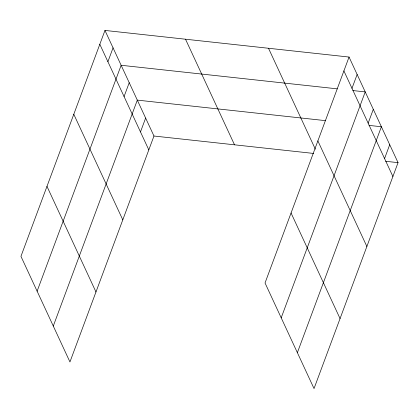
<?xml version="1.0" encoding="UTF-8"?>
<svg xmlns="http://www.w3.org/2000/svg" width="419" height="419" viewBox="0 0 419 419"><rect width="100%" height="100%" fill="white"/><g stroke="black" fill="none" stroke-linecap="round" stroke-linejoin="round"><path stroke-width="0.63" d="M104.97 30.43L20.95 256.355L69.947 361.948L153.967 136.023L104.97 30.43L349.053 57.052L398.05 162.645L314.03 388.57L265.033 282.977L349.053 57.052M107.903 61.708L113.057 47.85M37.118 291.2L121.138 65.275L337.29 88.854M124.071 96.553L129.225 82.7M53.286 326.045L137.312 100.12L325.526 120.651M140.485 131.927L145.639 118.069M351.981 88.336L357.135 74.477M281.201 317.822L365.221 91.902L352.882 90.556M368.154 123.181L373.308 109.322M297.37 352.667L381.39 126.748L369.05 125.401M384.569 158.555L389.722 144.696M153.967 136.023L313.611 153.438M385.71 161.299L398.05 162.645M343.899 70.911L392.896 176.504M317.874 140.894L366.871 246.487M268.506 48.269L315.355 149.227M291.058 212.999L340.055 318.587M185.517 39.218L234.514 144.806M99.816 44.288L148.813 149.882M73.791 114.272L122.788 219.86M46.975 186.371L95.972 291.964"/></g></svg>
